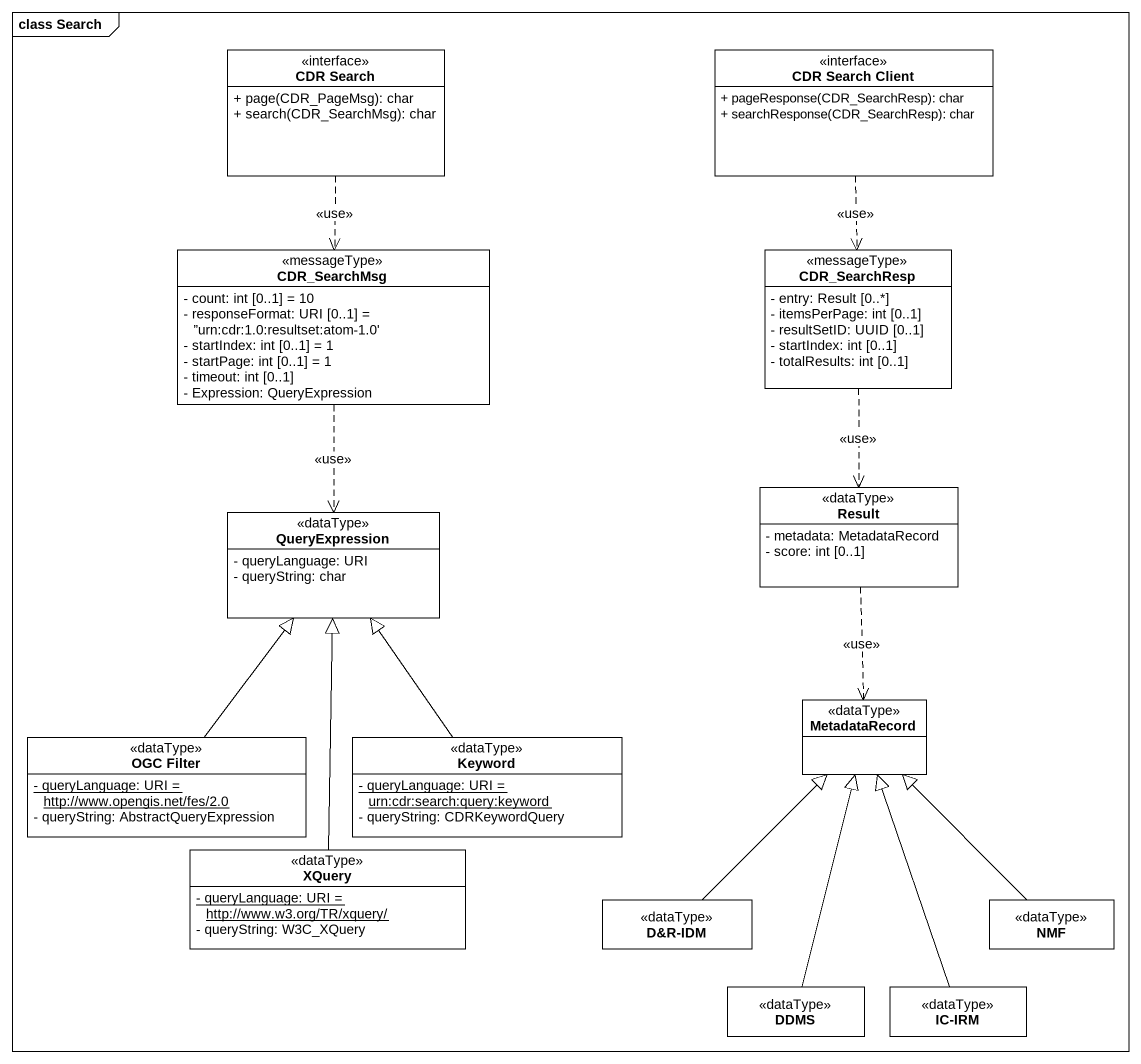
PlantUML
@startuml
mainframe class Search
hide circle
hide empty members
skinparam classAttributeIconSize 0
class "CDR Search" as CDR_Search <<interface>> {
  + page(CDR_PageMsg): char
  + search(CDR_SearchMsg): char
}
class "CDR Search Client" as CDR_Search_Client <<interface>> {
  + pageResponse(CDR_SearchResp): char
  + searchResponse(CDR_SearchResp): char
}
class CDR_SearchMsg <<messageType>> {
  - count: int [0..1] = 10
  - responseFormat: URI [0..1] = ”urn:cdr:1.0:resultset:atom-1.0'
  - startIndex: int [0..1] = 1
  - startPage: int [0..1] = 1
  - timeout: int [0..1]
  - Expression: QueryExpression
}
class CDR_SearchResp <<messageType>> {
  - entry: Result [0..*]
  - itemsPerPage: int [0..1]
  - resultSetID: UUID [0..1]
  - startIndex: int [0..1]
  - totalResults: int [0..1]
}
class Result <<dataType>> {
  - metadata: MetadataRecord
  - score: int [0..1]
}
class QueryExpression <<dataType>> {
  - queryLanguage: URI
  - queryString: char
}
class MetadataRecord <<dataType>>
class "OGC Filter" as OGC_Filter <<dataType>> {
  {static} - queryLanguage: URI = http://www.opengis.net/fes/2.0
  - queryString: AbstractQueryExpression
}
class Keyword <<dataType>> {
  {static} - queryLanguage: URI = urn:cdr:search:query:keyword
  - queryString: CDRKeywordQuery
}
class XQuery <<dataType>> {
  {static} - queryLanguage: URI = http://www.w3.org/TR/xquery/
  - queryString: W3C_XQuery
}
class "D&R-IDM" as D_R_IDM <<dataType>>
class NMF <<dataType>>
class DDMS <<dataType>>
class "IC-IRM" as IC_IRM <<dataType>>
CDR_Search ..> CDR_SearchMsg : <<use>>
CDR_Search_Client ..> CDR_SearchResp : <<use>>
CDR_SearchMsg ..> QueryExpression : <<use>>
CDR_SearchResp ..> Result : <<use>>
Result ..> MetadataRecord : <<use>>
OGC_Filter -up-|> QueryExpression
Keyword -up-|> QueryExpression
XQuery -up-|> QueryExpression
D_R_IDM -up-|> MetadataRecord
NMF -up-|> MetadataRecord
DDMS -up-|> MetadataRecord
IC_IRM -up-|> MetadataRecord
@enduml
